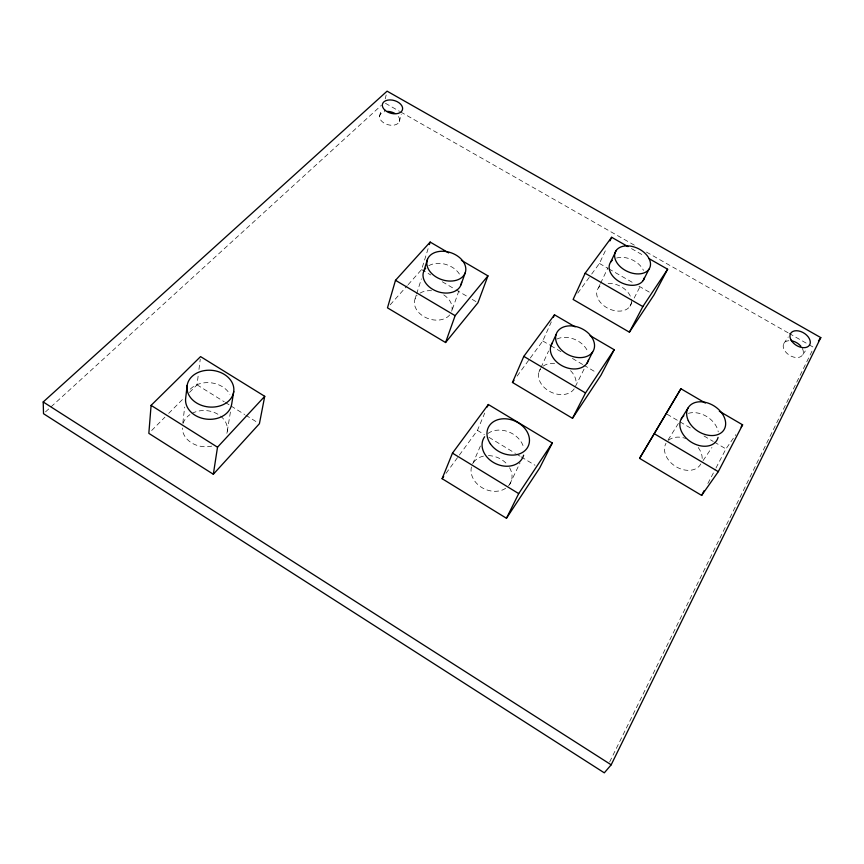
<?xml version="1.0" encoding="UTF-8"?>
<svg xmlns="http://www.w3.org/2000/svg" width="864" height="864" viewBox="0 0 864 864"><rect width="100%" height="100%" fill="white"/><g stroke="black" fill="none" stroke-linecap="round" stroke-linejoin="round"><path stroke-width="0.65" stroke-dasharray="4.32 3.24" d="M182.822 423.014L184.658 407.084M189.486 392.45L197.046 384.836L198.32 374.576M198.968 369.436L200.243 359.176M227.297 431.233L230.483 411.588M379.544 116.5L381.089 110.117M385.236 98.82L386.165 94.986M399.287 121.781L401.252 114.167M408.132 284.677L421.6 269.568L428.998 245.819M415.109 298.793L416.275 295.067M416.675 293.814L421.362 278.888M458.87 290.844L451.537 311.731A19.332 14.137 18.5 0 0 443.761 294.894M459.389 455.058L477.436 430.369L484.704 413.122M472.694 463.849L480.557 445.63M530.334 357.988L542.776 340.967L551.297 321.937M538.855 372.265L540.475 368.723M541.015 367.535L548.575 351.011M591.7 274.039L599.432 263.455L606.658 247.99M598.331 288.004L600.026 284.44M600.588 283.262L607.932 267.851M509.695 484.337L520.042 462.856M609.66 761.962L813.218 348.678M575.37 386.5L584.68 367.88M629.964 306.288L631.768 302.778M634.165 298.091L640.775 285.217M707.875 483.494L715.36 469.184M715.986 467.996L725.954 448.913L735.793 434.689M668.088 439.927L678.542 423.209M703.058 460.631L711.936 447.498M783.756 343.613L788.249 336.992M802.829 354.521L806.684 349.045M446.051 473.321L458.6 456.138M517.126 376.078L529.556 359.057M577.768 293.101L590.922 275.098M390.172 304.819L407.236 285.682M151.664 430.51L164.905 417.193M168.685 413.381L183.805 398.164M45.522 411.88L381.316 105.376M385.474 103.313L399.524 111.316M400.691 111.985L634.759 245.398M646.456 252.072L788.065 332.791M789.242 333.461L807.97 344.131M809.136 344.801L813.812 347.468M631.476 248.605L644.306 255.928M599.432 263.455L607.576 268.132M608.731 268.801L634.306 283.5M638.95 286.168L650.57 292.853M421.6 269.568L430.801 274.99M442.303 281.761L454.95 289.213M456.095 289.894L467.597 296.665M472.198 299.376L476.798 302.087M542.776 340.967L549.623 345.006M550.757 345.676L561.028 351.724M572.432 358.441L582.692 364.5M583.837 365.17L596.387 372.557M667.051 414.202L692.464 429.181M704.009 435.985L713.254 441.428M714.398 442.109L725.954 448.913M477.436 430.369L484.348 434.56M488.959 437.346L515.441 453.406M516.596 454.097L520.052 456.192M521.208 456.894L535.021 465.264M197.046 384.836L224.262 401.792M225.396 402.505L229.932 405.324M231.066 406.037L244.674 414.515M245.808 415.217L257.148 422.291M398.444 116.521A10.303 6.599 15.8 0 1 394.438 125.042A10.303 6.599 15.8 0 1 380.765 120.118A10.303 6.599 15.8 0 1 384.836 111.629M802.321 348.365A10.994 7.225 31.9 0 1 797.71 357.523A10.994 7.225 31.9 0 1 784.199 349.812A10.994 7.225 31.9 0 1 788.886 340.686M688.403 413.359A20.779 14.958 32.2 0 1 718.243 431.838M700.834 463.925A20.261 14.872 32.6 0 1 676.123 466.754A20.261 14.872 32.6 0 1 666.004 443.264M668.498 440.284A20.261 14.872 32.6 0 1 685.822 438.48M698.22 447.509A20.261 14.872 32.6 0 1 702.054 460.166M616.615 258.023A18.76 12.658 25.5 0 1 643.486 270.41M631.487 300.985A18.328 12.647 25.6 0 1 608.224 308.459A18.328 12.647 25.6 0 1 600.782 285.638M608.126 283.381A18.328 12.647 25.6 0 1 631.4 299.808M428.76 265.723A19.818 14.191 18.7 0 1 460.091 275.26M449.68 314.971A19.332 14.137 18.5 0 1 423.792 316.526A19.332 14.137 18.5 0 1 417.053 295.607M420.088 293.101A19.332 14.137 18.5 0 1 432.173 290.779M487.868 433.523A21.794 17.172 25 0 1 509.188 432.097A21.794 17.172 25 0 1 523.811 448.297M509.609 467.77A21.211 17.021 25.1 0 1 507.47 486.896M505.645 488.322A21.211 17.021 25.1 0 1 481.183 487.145A21.211 17.021 25.1 0 1 471.647 466.279M473.612 462.305A21.211 17.021 25.1 0 1 485.816 455.738M488.408 455.62A21.211 17.021 25.1 0 1 507.395 464.616M190.253 389.178A23.22 18.295 5.8 0 1 229.889 394.34M192.013 413.37A22.572 18.09 5 0 1 218.786 414.806A22.572 18.09 5 0 1 225.936 435.78M211.788 446.105A22.572 18.09 5 0 1 182.336 428.036M183.082 423.349A22.572 18.09 5 0 1 189.95 414.612M556.978 339.044A20.164 14.666 25.4 0 1 587.779 351.67M574.214 388.822A19.667 14.602 25.5 0 1 548.888 391.003A19.667 14.602 25.5 0 1 540.497 368.831M543.272 366.088A19.667 14.602 25.5 0 1 556.157 363.517M570.553 370.667A19.667 14.602 25.5 0 1 575.996 384.07"/><path stroke-width="1.3" d="M151.092 405.367L148.835 433.361L213.332 474.25L259.416 423.695L264.73 396.317L200.567 356.605L151.092 405.367L217.512 447.206L213.332 474.25M187.153 385.398L185.728 397.796A23.22 18.295 5.8 0 0 206.075 419.083A23.22 18.295 5.8 0 0 231.757 403.726L233.744 391.5A23.501 18.382 6.2 0 0 200.804 371.455A23.501 18.382 6.2 0 0 196.69 403.034A23.501 18.382 6.2 0 0 233.744 391.5M448.664 252.893L430.164 242.071L395.496 280.314L387.482 307.843L445.565 342.522L477.943 302.767L487.955 275.875L461.376 260.323M429.386 244.566L430.164 242.071M423.706 271.415L427.507 259.308M461.03 284.71L465.232 272.743A20.034 14.213 18.7 0 0 440.996 251.284A20.034 14.213 18.7 0 0 432.713 274.471A20.034 14.213 18.7 0 0 465.232 272.743M445.565 342.522L455.123 315.662L487.955 275.875M442.12 478.688L452.477 453.136L488.333 404.503L552.301 442.994L539.633 468.061L506.455 518.27L442.12 478.688L443.696 476.539M487.296 406.966L488.333 404.503M590.09 335.621L614.207 349.726L600.944 375.246L572.497 418.306L512.46 382.46L523.822 356.378L554.494 314.798L575.165 326.884M553.424 317.174L554.494 314.798M550.735 346.291L555.995 334.789M627.977 246.607L611.647 237.287L585.133 273.251L573.124 299.452L629.402 332.176L654.059 294.862L667.634 269.233L648.972 258.584M609.984 240.862L611.647 237.287M610.751 261.932L616.237 250.42M611.183 764.813L820.8 337.619L387.094 91.163L43.2 401.965L43.524 413.705L604.303 772.837L611.183 764.813L43.2 401.965M506.455 518.27L518.702 493.603L552.301 442.994M587.012 363.226L592.682 351.896A20.38 14.688 25.3 0 0 573.48 326.084A20.38 14.688 25.3 0 0 559.073 347.242A20.38 14.688 25.3 0 0 592.682 351.896M572.497 418.306L585.522 392.958L614.207 349.726M643.183 280.541L649.015 269.168A18.954 12.668 25.4 0 0 630.536 246.132A18.954 12.668 25.4 0 0 618.106 264.384A18.954 12.668 25.4 0 0 649.015 269.168M705.359 403.056L680.908 388.746L639.587 458.363L701.644 495.418L718.297 471.658L742.608 424.84L719.334 411.221M701.644 495.418L704.138 490.644M629.402 332.176L642.848 306.569L667.634 269.233M639.587 458.363L680.908 388.746M681.329 418.759L688.111 407.894M741.096 427.032L742.608 424.84M818.467 340.902L820.8 337.619M512.46 382.46L514.015 380.333M217.512 447.206L264.73 396.317M585.133 273.251L642.848 306.569M395.496 280.314L455.123 315.662M523.822 356.378L585.522 392.958M654.469 433.825L718.297 471.658M452.477 453.136L518.702 493.603M387.277 111.402A10.303 6.599 15.8 0 1 394.859 113.432M791.37 340.794A10.994 7.225 31.9 0 1 800.863 346.216M718.081 437.378A20.779 14.958 32.2 0 1 691.146 442.076A20.779 14.958 32.2 0 1 683.845 415.768M644.479 277.495A18.76 12.658 25.5 0 1 620.298 282.182A18.76 12.658 25.5 0 1 612.295 260.28M461.581 282.29A19.818 14.191 18.7 0 1 436.536 291.2A19.818 14.191 18.7 0 1 425.671 268.229M523.638 455.188A21.794 17.172 25 0 1 495.698 463.666A21.794 17.172 25 0 1 484.639 436.752M588.568 359.726A20.164 14.666 25.4 0 1 563.479 366.476A20.164 14.666 25.4 0 1 552.388 342.835M385.16 110.344A10.39 6.588 15.9 0 0 402.235 110.354A10.39 6.588 15.9 0 0 390.031 99.922A10.39 6.588 15.9 0 0 385.16 110.344M791.003 339.93A11.102 7.225 31.7 0 0 808.607 346.162A11.102 7.225 31.7 0 0 800.734 331.528A11.102 7.225 31.7 0 0 791.003 339.93M688.295 420.606A21.017 14.99 32 0 0 721.883 432.248A21.017 14.99 32 0 0 708.264 403.164A21.017 14.99 32 0 0 688.295 420.606M490.32 443.74A22.054 17.237 24.9 0 0 527.126 448.135A22.054 17.237 24.9 0 0 507.211 418.943A22.054 17.237 24.9 0 0 490.32 443.74"/></g></svg>
